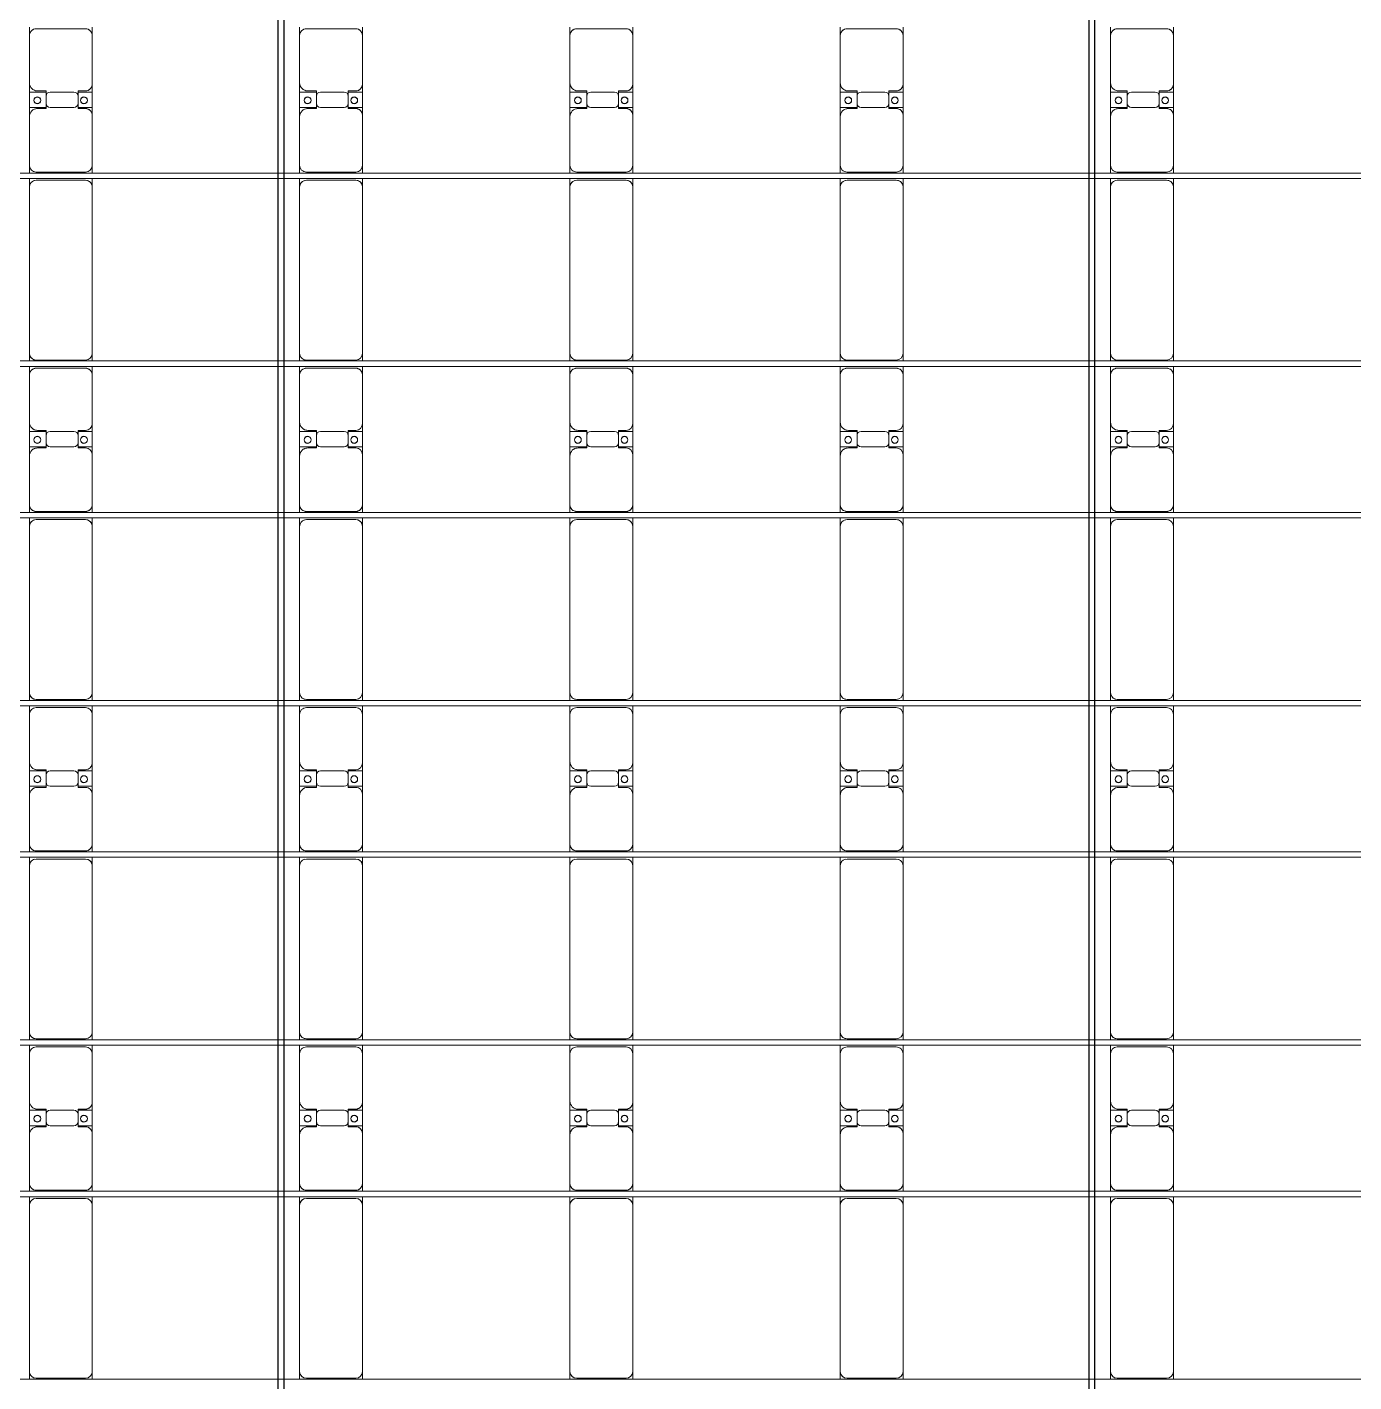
# Model space of a CAD drawing. Header units: millimetres. Extents: x -147246 to 112336, y -213734 to -86506.
# Drawn here: x -64365 to -54547, y -149805 to -139786 of the extents above; entities that cross this region are included whole.
import ezdxf

# ---------------------------------------------------------------- set-up
doc = ezdxf.new("R2010")
doc.units = ezdxf.units.MM
doc.layers.add('A-GENM', color=13, linetype='Continuous', lineweight=9)
doc.layers.add('S-BEAM', color=12, linetype='Continuous', lineweight=9)

# ---------------------------------------------------------------- blocks, each defined once
blk = doc.blocks.new('Dầm C52 - Dầm C52-18779-BỐ TRÍ KHUNG KẾT CẤU BÈ PIN 05')
at = {"layer": 'S-BEAM', "color": 1}
for p, q in [((-74474, 20), (74474, 20)), ((74474, -20), (-74474, -20))]:
    blk.add_line(p, q, dxfattribs=at)
blk = doc.blocks.new('Dầm C52 - Dầm C52-18780-BỐ TRÍ KHUNG KẾT CẤU BÈ PIN 05')
at = {"layer": 'S-BEAM', "color": 1}
for p, q in [((-74474, 20), (74474, 20)), ((74474, -20), (-74474, -20))]:
    blk.add_line(p, q, dxfattribs=at)
blk = doc.blocks.new('Dầm C52 - Dầm C52-18781-BỐ TRÍ KHUNG KẾT CẤU BÈ PIN 05')
at = {"layer": 'S-BEAM', "color": 1}
for p, q in [((-74474, 20), (74474, 20)), ((74474, -20), (-74474, -20))]:
    blk.add_line(p, q, dxfattribs=at)
blk = doc.blocks.new('Dầm C52 - Dầm C52-18782-BỐ TRÍ KHUNG KẾT CẤU BÈ PIN 05')
at = {"layer": 'S-BEAM', "color": 1}
for p, q in [((-74474, 20), (74474, 20)), ((74474, -20), (-74474, -20))]:
    blk.add_line(p, q, dxfattribs=at)
blk = doc.blocks.new('Dầm C52 - Dầm C52-18783-BỐ TRÍ KHUNG KẾT CẤU BÈ PIN 05')
at = {"layer": 'S-BEAM', "color": 1}
blk.add_line((74474, -20), (-74474, -20), dxfattribs=at)
blk = doc.blocks.new('Dầm C52 - Hộp 40x60-25898-BỐ TRÍ KHUNG KẾT CẤU BÈ PIN 05')
at = {"layer": 'S-BEAM', "color": 3, "lineweight": 25}
for p, q in [((-55982, 20), (55982, 20)), ((55982, -20), (-55982, -20))]:
    blk.add_line(p, q, dxfattribs=at)
blk = doc.blocks.new('Dai phao do pin - DẢI PHAO ĐỠ PIN-V17-BỐ TRÍ KHUNG KẾT CẤU BÈ PIN 05')
at = {"layer": 'A-GENM', "color": 7}
for p, q in [((52033, 242), (52090, 242)), ((53320, 242), (52090, 242)), ((53320, 242), (53383, 242)), ((53423, 242), (53480, 242)), ((53840, 242), (53480, 242)), ((53840, 242), (54022, 242)), ((53908, 242), (54090, 242)), ((53908, 118), (53908, 242)), ((54022, 242), (54022, 118)), ((54440, 242), (54090, 242)), ((54443, 242), (54503, 242)), ((54543, 242), (54600, 242)), ((55830, 242), (54600, 242)), ((55830, 242), (55893, 242)), ((55933, 242), (55990, 242)), ((56350, 242), (55990, 242)), ((56350, 242), (56532, 242)), ((56418, 242), (56600, 242)), ((56418, 118), (56418, 242)), ((56532, 242), (56532, 118)), ((56950, 242), (56600, 242)), ((56950, 242), (57013, 242)), ((57053, 242), (57110, 242)), ((58340, 242), (57110, 242)), ((58340, 242), (58403, 242)), ((58443, 242), (58500, 242)), ((58860, 242), (58500, 242)), ((58860, 242), (59042, 242)), ((58928, 242), (59110, 242)), ((58928, 118), (58928, 242)), ((59042, 242), (59042, 118)), ((59460, 242), (59110, 242)), ((59460, 242), (59523, 242)), ((59563, 242), (59620, 242)), ((60850, 242), (59620, 242)), ((60850, 242), (60913, 242)), ((60953, 242), (61010, 242)), ((61370, 242), (61010, 242)), ((61370, 242), (61552, 242)), ((61438, 242), (61620, 242)), ((61438, 118), (61438, 242)), ((61552, 242), (61552, 118)), ((61970, 242), (61620, 242)), ((61970, 242), (62032, 242)), ((52040, 192), (52040, -173)), ((53370, -173), (53370, 192)), ((53430, 192), (53430, -173)), ((53900, 118), (53900, 182)), ((53992, 118), (53900, 118)), ((54030, 118), (53938, 118)), ((54030, 182), (54030, 118)), ((54490, -173), (54490, 192)), ((54550, 192), (54550, -173)), ((55880, -173), (55880, 192)), ((55940, 192), (55940, -173)), ((56410, 118), (56410, 182)), ((56502, 118), (56410, 118)), ((56540, 118), (56448, 118)), ((56540, 182), (56540, 118)), ((57000, -173), (57000, 192)), ((57060, 192), (57060, -173)), ((58390, -173), (58390, 192)), ((58450, 192), (58450, -173)), ((58920, 118), (58920, 182)), ((59012, 118), (58920, 118)), ((59050, 118), (58958, 118)), ((59050, 182), (59050, 118)), ((59510, -173), (59510, 192)), ((59570, 192), (59570, -173)), ((60900, -173), (60900, 192)), ((60960, 192), (60960, -173)), ((61430, 118), (61430, 182)), ((61522, 118), (61430, 118)), ((61560, 118), (61468, 118)), ((61560, 182), (61560, 118)), ((62020, -173), (62020, 192)), ((53908, 88), (53908, -88)), ((54022, -88), (54022, 88)), ((56418, 88), (56418, -88)), ((56532, -88), (56532, 88)), ((58928, 88), (58928, -88)), ((59042, -88), (59042, 88)), ((61438, 88), (61438, -88)), ((61552, -88), (61552, 88)), ((53900, -173), (53900, -118)), ((53900, -118), (53992, -118)), ((53908, -223), (53908, -118)), ((53938, -118), (54030, -118)), ((54022, -118), (54022, -223)), ((54030, -118), (54030, -173)), ((56410, -173), (56410, -118)), ((56410, -118), (56502, -118)), ((56418, -223), (56418, -118)), ((56448, -118), (56540, -118)), ((56532, -118), (56532, -223)), ((56540, -118), (56540, -173)), ((58920, -173), (58920, -118)), ((58920, -118), (59012, -118)), ((58928, -223), (58928, -118)), ((58958, -118), (59050, -118)), ((59042, -118), (59042, -223)), ((59050, -118), (59050, -173)), ((61430, -173), (61430, -118)), ((61430, -118), (61522, -118)), ((61438, -223), (61438, -118)), ((61468, -118), (61560, -118)), ((61552, -118), (61552, -223)), ((61560, -118), (61560, -173)), ((52090, -223), (52033, -223)), ((52090, -223), (53320, -223)), ((53383, -223), (53320, -223)), ((53480, -223), (53423, -223)), ((53480, -223), (53850, -223)), ((54022, -223), (53850, -223)), ((54080, -223), (53908, -223)), ((54080, -223), (54440, -223)), ((54503, -223), (54443, -223)), ((54600, -223), (54543, -223)), ((54600, -223), (55830, -223)), ((55893, -223), (55830, -223)), ((55990, -223), (55933, -223)), ((55990, -223), (56360, -223)), ((56532, -223), (56360, -223)), ((56590, -223), (56418, -223)), ((56590, -223), (56950, -223)), ((57013, -223), (56950, -223)), ((57110, -223), (57053, -223)), ((57110, -223), (58340, -223)), ((58403, -223), (58340, -223)), ((58500, -223), (58443, -223)), ((58500, -223), (58870, -223)), ((59042, -223), (58870, -223)), ((59100, -223), (58928, -223)), ((59100, -223), (59460, -223)), ((59523, -223), (59460, -223)), ((59620, -223), (59563, -223)), ((59620, -223), (60850, -223)), ((60913, -223), (60850, -223)), ((61010, -223), (60953, -223)), ((61010, -223), (61380, -223)), ((61552, -223), (61380, -223)), ((61610, -223), (61438, -223)), ((61610, -223), (61970, -223)), ((62032, -223), (61970, -223))]:
    blk.add_line(p, q, dxfattribs=at)
for centre, radius, start, end in [((52090, 192), 50, 90, 180), ((52090, 192), 50, 105, 180), ((53320, 192), 50, 0, 90), ((53320, 192), 50, 15, 90), ((53480, 192), 50, 90, 180), ((53480, 192), 50, 135, 180), ((53840, 182), 60, 360, 90), ((53840, 182), 60, 360, 30), ((53959, 183), 25, 0, 180), ((53961, 183), 25, 360, 180), ((54090, 182), 60, 90, 180), ((54090, 182), 60, 150, 180), ((54440, 192), 50, 0, 90), ((54440, 192), 50, 0, 45), ((54600, 192), 50, 90, 180), ((54600, 192), 50, 105, 180), ((55830, 192), 50, 0, 90), ((55830, 192), 50, 15, 90), ((55990, 192), 50, 90, 180), ((55990, 192), 50, 135, 180), ((56350, 182), 60, 0, 90), ((56350, 182), 60, 0, 30), ((56469, 183), 25, 0, 180), ((56471, 183), 25, 0, 180), ((56600, 182), 60, 90, 180), ((56600, 182), 60, 150, 180), ((56950, 192), 50, 0, 90), ((56950, 192), 50, 0, 45), ((57110, 192), 50, 90, 180), ((57110, 192), 50, 105, 180), ((58340, 192), 50, 0, 90), ((58340, 192), 50, 15, 90), ((58500, 192), 50, 90, 180), ((58500, 192), 50, 135, 180), ((58860, 182), 60, 0, 90), ((58860, 182), 60, 0, 30), ((58979, 183), 25, 0, 180), ((58981, 183), 25, 360, 180), ((59110, 182), 60, 90, 180), ((59110, 182), 60, 150, 180), ((59460, 192), 50, 0, 90), ((59460, 192), 50, 0, 45), ((59620, 192), 50, 90, 180), ((59620, 192), 50, 105, 180), ((60850, 192), 50, 360, 90), ((60850, 192), 50, 15, 90), ((61010, 192), 50, 90, 180), ((61010, 192), 50, 135, 180), ((61370, 182), 60, 0, 90), ((61370, 182), 60, 0, 30), ((61489, 183), 25, 360, 180), ((61491, 183), 25, 0, 180), ((61620, 182), 60, 90, 180), ((61620, 182), 60, 150, 180), ((61970, 192), 50, 0, 90), ((61970, 192), 50, 0, 45), ((53938, 88), 30, 90, 180), ((53959, 183), 25, 180, 0), ((53961, 183), 25, 180, 360), ((53992, 88), 30, 0, 90), ((56448, 88), 30, 90, 180), ((56469, 183), 25, 180, 360), ((56471, 183), 25, 180, 0), ((56502, 88), 30, 0, 90), ((58958, 88), 30, 90, 180), ((58979, 183), 25, 180, 0), ((58981, 183), 25, 180, 360), ((59012, 88), 30, 0, 90), ((61468, 88), 30, 90, 180), ((61489, 183), 25, 180, 360), ((61491, 183), 25, 180, 0), ((61522, 88), 30, 0, 90), ((53938, -88), 30, 180, 270), ((53992, -88), 30, 270, 0), ((56448, -88), 30, 180, 270), ((56502, -88), 30, 270, 0), ((58958, -88), 30, 180, 270), ((59012, -88), 30, 270, 0), ((61468, -88), 30, 180, 270), ((61522, -88), 30, 270, 0), ((52090, -173), 50, 180, 270), ((52090, -173), 50, 180, 270), ((53320, -173), 50, 270, 0), ((53320, -173), 50, 285, 0), ((53480, -173), 50, 180, 270), ((53480, -173), 50, 180, 225), ((53850, -173), 50, 270, 360), ((53850, -173), 50, 315, 360), ((53959, -162), 25, 0, 180), ((53959, -162), 25, 180, 0), ((53961, -162), 25, 360, 180), ((53961, -162), 25, 180, 0), ((54080, -173), 50, 180, 270), ((54080, -173), 50, 180, 225), ((54440, -173), 50, 270, 0), ((54440, -173), 50, 315, 360), ((54600, -173), 50, 180, 270), ((54600, -173), 50, 180, 270), ((55830, -173), 50, 270, 0), ((55830, -173), 50, 285, 0), ((55990, -173), 50, 180, 270), ((55990, -173), 50, 180, 225), ((56360, -173), 50, 270, 0), ((56360, -173), 50, 315, 0), ((56469, -162), 25, 0, 180), ((56469, -162), 25, 180, 0), ((56471, -162), 25, 0, 180), ((56471, -162), 25, 180, 0), ((56590, -173), 50, 180, 270), ((56590, -173), 50, 180, 225), ((56950, -173), 50, 270, 0), ((56950, -173), 50, 315, 0), ((57110, -173), 50, 180, 270), ((57110, -173), 50, 180, 270), ((58340, -173), 50, 270, 0), ((58340, -173), 50, 285, 360), ((58500, -173), 50, 180, 270), ((58500, -173), 50, 180, 225), ((58870, -173), 50, 270, 0), ((58870, -173), 50, 315, 0), ((58979, -162), 25, 0, 180), ((58979, -162), 25, 180, 0), ((58981, -162), 25, 360, 180), ((58981, -162), 25, 180, 360), ((59100, -173), 50, 180, 270), ((59100, -173), 50, 180, 225), ((59460, -173), 50, 270, 0), ((59460, -173), 50, 315, 0), ((59620, -173), 50, 180, 270), ((59620, -173), 50, 180, 270), ((60850, -173), 50, 270, 360), ((60850, -173), 50, 285, 360), ((61010, -173), 50, 180, 270), ((61010, -173), 50, 180, 225), ((61380, -173), 50, 270, 0), ((61380, -173), 50, 315, 0), ((61489, -162), 25, 0, 180), ((61489, -162), 25, 180, 360), ((61491, -162), 25, 0, 180), ((61491, -162), 25, 180, 0), ((61610, -173), 50, 180, 270), ((61610, -173), 50, 180, 225), ((61970, -173), 50, 270, 0), ((61970, -173), 50, 315, 0)]:
    blk.add_arc(centre, radius, start, end, dxfattribs=at)
blk = doc.blocks.new('Dai phao do pin - DẢI PHAO ĐỠ PIN-V18-BỐ TRÍ KHUNG KẾT CẤU BÈ PIN 05')
at = {"layer": 'A-GENM', "color": 7}
for p, q in [((52033, 242), (52090, 242)), ((53320, 242), (52090, 242)), ((53320, 242), (53383, 242)), ((53423, 242), (53480, 242)), ((53840, 242), (53480, 242)), ((53840, 242), (54022, 242)), ((53908, 242), (54090, 242)), ((53908, 118), (53908, 242)), ((54022, 242), (54022, 118)), ((54440, 242), (54090, 242)), ((54443, 242), (54503, 242)), ((54543, 242), (54600, 242)), ((55830, 242), (54600, 242)), ((55830, 242), (55893, 242)), ((55933, 242), (55990, 242)), ((56350, 242), (55990, 242)), ((56350, 242), (56532, 242)), ((56418, 242), (56600, 242)), ((56418, 118), (56418, 242)), ((56532, 242), (56532, 118)), ((56950, 242), (56600, 242)), ((56950, 242), (57013, 242)), ((57053, 242), (57110, 242)), ((58340, 242), (57110, 242)), ((58340, 242), (58403, 242)), ((58443, 242), (58500, 242)), ((58860, 242), (58500, 242)), ((58860, 242), (59042, 242)), ((58928, 242), (59110, 242)), ((58928, 118), (58928, 242)), ((59042, 242), (59042, 118)), ((59460, 242), (59110, 242)), ((59460, 242), (59523, 242)), ((59563, 242), (59620, 242)), ((60850, 242), (59620, 242)), ((60850, 242), (60913, 242)), ((60953, 242), (61010, 242)), ((61370, 242), (61010, 242)), ((61370, 242), (61552, 242)), ((61438, 242), (61620, 242)), ((61438, 118), (61438, 242)), ((61552, 242), (61552, 118)), ((61970, 242), (61620, 242)), ((61970, 242), (62032, 242)), ((52040, 192), (52040, -173)), ((53370, -173), (53370, 192)), ((53430, 192), (53430, -173)), ((53900, 118), (53900, 182)), ((53992, 118), (53900, 118)), ((54030, 118), (53938, 118)), ((54030, 182), (54030, 118)), ((54490, -173), (54490, 192)), ((54550, 192), (54550, -173)), ((55880, -173), (55880, 192)), ((55940, 192), (55940, -173)), ((56410, 118), (56410, 182)), ((56502, 118), (56410, 118)), ((56540, 118), (56448, 118)), ((56540, 182), (56540, 118)), ((57000, -173), (57000, 192)), ((57060, 192), (57060, -173)), ((58390, -173), (58390, 192)), ((58450, 192), (58450, -173)), ((58920, 118), (58920, 182)), ((59012, 118), (58920, 118)), ((59050, 118), (58958, 118)), ((59050, 182), (59050, 118)), ((59510, -173), (59510, 192)), ((59570, 192), (59570, -173)), ((60900, -173), (60900, 192)), ((60960, 192), (60960, -173)), ((61430, 118), (61430, 182)), ((61522, 118), (61430, 118)), ((61560, 118), (61468, 118)), ((61560, 182), (61560, 118)), ((62020, -173), (62020, 192)), ((53908, 88), (53908, -88)), ((54022, -88), (54022, 88)), ((56418, 88), (56418, -88)), ((56532, -88), (56532, 88)), ((58928, 88), (58928, -88)), ((59042, -88), (59042, 88)), ((61438, 88), (61438, -88)), ((61552, -88), (61552, 88)), ((53900, -173), (53900, -118)), ((53900, -118), (53992, -118)), ((53908, -223), (53908, -118)), ((53938, -118), (54030, -118)), ((54022, -118), (54022, -223)), ((54030, -118), (54030, -173)), ((56410, -173), (56410, -118)), ((56410, -118), (56502, -118)), ((56418, -223), (56418, -118)), ((56448, -118), (56540, -118)), ((56532, -118), (56532, -223)), ((56540, -118), (56540, -173)), ((58920, -173), (58920, -118)), ((58920, -118), (59012, -118)), ((58928, -223), (58928, -118)), ((58958, -118), (59050, -118)), ((59042, -118), (59042, -223)), ((59050, -118), (59050, -173)), ((61430, -173), (61430, -118)), ((61430, -118), (61522, -118)), ((61438, -223), (61438, -118)), ((61468, -118), (61560, -118)), ((61552, -118), (61552, -223)), ((61560, -118), (61560, -173)), ((52090, -223), (52033, -223)), ((52090, -223), (53320, -223)), ((53383, -223), (53320, -223)), ((53480, -223), (53423, -223)), ((53480, -223), (53850, -223)), ((54022, -223), (53850, -223)), ((54080, -223), (53908, -223)), ((54080, -223), (54440, -223)), ((54503, -223), (54443, -223)), ((54600, -223), (54543, -223)), ((54600, -223), (55830, -223)), ((55893, -223), (55830, -223)), ((55990, -223), (55933, -223)), ((55990, -223), (56360, -223)), ((56532, -223), (56360, -223)), ((56590, -223), (56418, -223)), ((56590, -223), (56950, -223)), ((57013, -223), (56950, -223)), ((57110, -223), (57053, -223)), ((57110, -223), (58340, -223)), ((58403, -223), (58340, -223)), ((58500, -223), (58443, -223)), ((58500, -223), (58870, -223)), ((59042, -223), (58870, -223)), ((59100, -223), (58928, -223)), ((59100, -223), (59460, -223)), ((59523, -223), (59460, -223)), ((59620, -223), (59563, -223)), ((59620, -223), (60850, -223)), ((60913, -223), (60850, -223)), ((61010, -223), (60953, -223)), ((61010, -223), (61380, -223)), ((61552, -223), (61380, -223)), ((61610, -223), (61438, -223)), ((61610, -223), (61970, -223)), ((62032, -223), (61970, -223))]:
    blk.add_line(p, q, dxfattribs=at)
for centre, radius, start, end in [((52090, 192), 50, 90, 180), ((52090, 192), 50, 105, 180), ((53320, 192), 50, 0, 90), ((53320, 192), 50, 15, 90), ((53480, 192), 50, 90, 180), ((53480, 192), 50, 135, 180), ((53840, 182), 60, 360, 90), ((53840, 182), 60, 360, 30), ((53959, 183), 25, 0, 180), ((53961, 183), 25, 360, 180), ((54090, 182), 60, 90, 180), ((54090, 182), 60, 150, 180), ((54440, 192), 50, 0, 90), ((54440, 192), 50, 0, 45), ((54600, 192), 50, 90, 180), ((54600, 192), 50, 105, 180), ((55830, 192), 50, 0, 90), ((55830, 192), 50, 15, 90), ((55990, 192), 50, 90, 180), ((55990, 192), 50, 135, 180), ((56350, 182), 60, 0, 90), ((56350, 182), 60, 0, 30), ((56469, 183), 25, 0, 180), ((56471, 183), 25, 0, 180), ((56600, 182), 60, 90, 180), ((56600, 182), 60, 150, 180), ((56950, 192), 50, 0, 90), ((56950, 192), 50, 0, 45), ((57110, 192), 50, 90, 180), ((57110, 192), 50, 105, 180), ((58340, 192), 50, 0, 90), ((58340, 192), 50, 15, 90), ((58500, 192), 50, 90, 180), ((58500, 192), 50, 135, 180), ((58860, 182), 60, 0, 90), ((58860, 182), 60, 0, 30), ((58979, 183), 25, 0, 180), ((58981, 183), 25, 360, 180), ((59110, 182), 60, 90, 180), ((59110, 182), 60, 150, 180), ((59460, 192), 50, 0, 90), ((59460, 192), 50, 0, 45), ((59620, 192), 50, 90, 180), ((59620, 192), 50, 105, 180), ((60850, 192), 50, 360, 90), ((60850, 192), 50, 15, 90), ((61010, 192), 50, 90, 180), ((61010, 192), 50, 135, 180), ((61370, 182), 60, 0, 90), ((61370, 182), 60, 0, 30), ((61489, 183), 25, 360, 180), ((61491, 183), 25, 0, 180), ((61620, 182), 60, 90, 180), ((61620, 182), 60, 150, 180), ((61970, 192), 50, 0, 90), ((61970, 192), 50, 0, 45), ((53938, 88), 30, 90, 180), ((53959, 183), 25, 180, 0), ((53961, 183), 25, 180, 360), ((53992, 88), 30, 0, 90), ((56448, 88), 30, 90, 180), ((56469, 183), 25, 180, 360), ((56471, 183), 25, 180, 0), ((56502, 88), 30, 0, 90), ((58958, 88), 30, 90, 180), ((58979, 183), 25, 180, 0), ((58981, 183), 25, 180, 360), ((59012, 88), 30, 0, 90), ((61468, 88), 30, 90, 180), ((61489, 183), 25, 180, 360), ((61491, 183), 25, 180, 0), ((61522, 88), 30, 0, 90), ((53938, -88), 30, 180, 270), ((53992, -88), 30, 270, 0), ((56448, -88), 30, 180, 270), ((56502, -88), 30, 270, 0), ((58958, -88), 30, 180, 270), ((59012, -88), 30, 270, 0), ((61468, -88), 30, 180, 270), ((61522, -88), 30, 270, 0), ((52090, -173), 50, 180, 270), ((52090, -173), 50, 180, 270), ((53320, -173), 50, 270, 0), ((53320, -173), 50, 285, 0), ((53480, -173), 50, 180, 270), ((53480, -173), 50, 180, 225), ((53850, -173), 50, 270, 360), ((53850, -173), 50, 315, 360), ((53959, -162), 25, 0, 180), ((53959, -162), 25, 180, 0), ((53961, -162), 25, 360, 180), ((53961, -162), 25, 180, 0), ((54080, -173), 50, 180, 270), ((54080, -173), 50, 180, 225), ((54440, -173), 50, 270, 0), ((54440, -173), 50, 315, 360), ((54600, -173), 50, 180, 270), ((54600, -173), 50, 180, 270), ((55830, -173), 50, 270, 0), ((55830, -173), 50, 285, 0), ((55990, -173), 50, 180, 270), ((55990, -173), 50, 180, 225), ((56360, -173), 50, 270, 0), ((56360, -173), 50, 315, 0), ((56469, -162), 25, 0, 180), ((56469, -162), 25, 180, 0), ((56471, -162), 25, 0, 180), ((56471, -162), 25, 180, 0), ((56590, -173), 50, 180, 270), ((56590, -173), 50, 180, 225), ((56950, -173), 50, 270, 0), ((56950, -173), 50, 315, 0), ((57110, -173), 50, 180, 270), ((57110, -173), 50, 180, 270), ((58340, -173), 50, 270, 0), ((58340, -173), 50, 285, 360), ((58500, -173), 50, 180, 270), ((58500, -173), 50, 180, 225), ((58870, -173), 50, 270, 0), ((58870, -173), 50, 315, 0), ((58979, -162), 25, 0, 180), ((58979, -162), 25, 180, 0), ((58981, -162), 25, 360, 180), ((58981, -162), 25, 180, 360), ((59100, -173), 50, 180, 270), ((59100, -173), 50, 180, 225), ((59460, -173), 50, 270, 0), ((59460, -173), 50, 315, 0), ((59620, -173), 50, 180, 270), ((59620, -173), 50, 180, 270), ((60850, -173), 50, 270, 360), ((60850, -173), 50, 285, 360), ((61010, -173), 50, 180, 270), ((61010, -173), 50, 180, 225), ((61380, -173), 50, 270, 0), ((61380, -173), 50, 315, 0), ((61489, -162), 25, 0, 180), ((61489, -162), 25, 180, 360), ((61491, -162), 25, 0, 180), ((61491, -162), 25, 180, 0), ((61610, -173), 50, 180, 270), ((61610, -173), 50, 180, 225), ((61970, -173), 50, 270, 0), ((61970, -173), 50, 315, 0)]:
    blk.add_arc(centre, radius, start, end, dxfattribs=at)
blk = doc.blocks.new('Dai phao do pin - DẢI PHAO ĐỠ PIN-V19-BỐ TRÍ KHUNG KẾT CẤU BÈ PIN 05')
at = {"layer": 'A-GENM', "color": 7}
for p, q in [((52033, 242), (52090, 242)), ((53320, 242), (52090, 242)), ((53320, 242), (53383, 242)), ((53423, 242), (53480, 242)), ((53840, 242), (53480, 242)), ((53840, 242), (54022, 242)), ((53908, 242), (54090, 242)), ((53908, 118), (53908, 242)), ((54022, 242), (54022, 118)), ((54440, 242), (54090, 242)), ((54443, 242), (54503, 242)), ((54543, 242), (54600, 242)), ((55830, 242), (54600, 242)), ((55830, 242), (55893, 242)), ((55933, 242), (55990, 242)), ((56350, 242), (55990, 242)), ((56350, 242), (56532, 242)), ((56418, 242), (56600, 242)), ((56418, 118), (56418, 242)), ((56532, 242), (56532, 118)), ((56950, 242), (56600, 242)), ((56950, 242), (57013, 242)), ((57053, 242), (57110, 242)), ((58340, 242), (57110, 242)), ((58340, 242), (58403, 242)), ((58443, 242), (58500, 242)), ((58860, 242), (58500, 242)), ((58860, 242), (59042, 242)), ((58928, 242), (59110, 242)), ((58928, 118), (58928, 242)), ((59042, 242), (59042, 118)), ((59460, 242), (59110, 242)), ((59460, 242), (59523, 242)), ((59563, 242), (59620, 242)), ((60850, 242), (59620, 242)), ((60850, 242), (60913, 242)), ((60953, 242), (61010, 242)), ((61370, 242), (61010, 242)), ((61370, 242), (61552, 242)), ((61438, 242), (61620, 242)), ((61438, 118), (61438, 242)), ((61552, 242), (61552, 118)), ((61970, 242), (61620, 242)), ((61970, 242), (62032, 242)), ((52040, 192), (52040, -173)), ((53370, -173), (53370, 192)), ((53430, 192), (53430, -173)), ((53900, 118), (53900, 182)), ((53992, 118), (53900, 118)), ((54030, 118), (53938, 118)), ((54030, 182), (54030, 118)), ((54490, -173), (54490, 192)), ((54550, 192), (54550, -173)), ((55880, -173), (55880, 192)), ((55940, 192), (55940, -173)), ((56410, 118), (56410, 182)), ((56502, 118), (56410, 118)), ((56540, 118), (56448, 118)), ((56540, 182), (56540, 118)), ((57000, -173), (57000, 192)), ((57060, 192), (57060, -173)), ((58390, -173), (58390, 192)), ((58450, 192), (58450, -173)), ((58920, 118), (58920, 182)), ((59012, 118), (58920, 118)), ((59050, 118), (58958, 118)), ((59050, 182), (59050, 118)), ((59510, -173), (59510, 192)), ((59570, 192), (59570, -173)), ((60900, -173), (60900, 192)), ((60960, 192), (60960, -173)), ((61430, 118), (61430, 182)), ((61522, 118), (61430, 118)), ((61560, 118), (61468, 118)), ((61560, 182), (61560, 118)), ((62020, -173), (62020, 192)), ((53908, 88), (53908, -88)), ((54022, -88), (54022, 88)), ((56418, 88), (56418, -88)), ((56532, -88), (56532, 88)), ((58928, 88), (58928, -88)), ((59042, -88), (59042, 88)), ((61438, 88), (61438, -88)), ((61552, -88), (61552, 88)), ((53900, -173), (53900, -118)), ((53900, -118), (53992, -118)), ((53908, -223), (53908, -118)), ((53938, -118), (54030, -118)), ((54022, -118), (54022, -223)), ((54030, -118), (54030, -173)), ((56410, -173), (56410, -118)), ((56410, -118), (56502, -118)), ((56418, -223), (56418, -118)), ((56448, -118), (56540, -118)), ((56532, -118), (56532, -223)), ((56540, -118), (56540, -173)), ((58920, -173), (58920, -118)), ((58920, -118), (59012, -118)), ((58928, -223), (58928, -118)), ((58958, -118), (59050, -118)), ((59042, -118), (59042, -223)), ((59050, -118), (59050, -173)), ((61430, -173), (61430, -118)), ((61430, -118), (61522, -118)), ((61438, -223), (61438, -118)), ((61468, -118), (61560, -118)), ((61552, -118), (61552, -223)), ((61560, -118), (61560, -173)), ((52090, -223), (52033, -223)), ((52090, -223), (53320, -223)), ((53383, -223), (53320, -223)), ((53480, -223), (53423, -223)), ((53480, -223), (53850, -223)), ((54022, -223), (53850, -223)), ((54080, -223), (53908, -223)), ((54080, -223), (54440, -223)), ((54503, -223), (54443, -223)), ((54600, -223), (54543, -223)), ((54600, -223), (55830, -223)), ((55893, -223), (55830, -223)), ((55990, -223), (55933, -223)), ((55990, -223), (56360, -223)), ((56532, -223), (56360, -223)), ((56590, -223), (56418, -223)), ((56590, -223), (56950, -223)), ((57013, -223), (56950, -223)), ((57110, -223), (57053, -223)), ((57110, -223), (58340, -223)), ((58403, -223), (58340, -223)), ((58500, -223), (58443, -223)), ((58500, -223), (58870, -223)), ((59042, -223), (58870, -223)), ((59100, -223), (58928, -223)), ((59100, -223), (59460, -223)), ((59523, -223), (59460, -223)), ((59620, -223), (59563, -223)), ((59620, -223), (60850, -223)), ((60913, -223), (60850, -223)), ((61010, -223), (60953, -223)), ((61010, -223), (61380, -223)), ((61552, -223), (61380, -223)), ((61610, -223), (61438, -223)), ((61610, -223), (61970, -223)), ((62032, -223), (61970, -223))]:
    blk.add_line(p, q, dxfattribs=at)
for centre, radius, start, end in [((52090, 192), 50, 90, 180), ((52090, 192), 50, 105, 180), ((53320, 192), 50, 0, 90), ((53320, 192), 50, 15, 90), ((53480, 192), 50, 90, 180), ((53480, 192), 50, 135, 180), ((53840, 182), 60, 360, 90), ((53840, 182), 60, 360, 30), ((53959, 183), 25, 0, 180), ((53961, 183), 25, 360, 180), ((54090, 182), 60, 90, 180), ((54090, 182), 60, 150, 180), ((54440, 192), 50, 0, 90), ((54440, 192), 50, 0, 45), ((54600, 192), 50, 90, 180), ((54600, 192), 50, 105, 180), ((55830, 192), 50, 0, 90), ((55830, 192), 50, 15, 90), ((55990, 192), 50, 90, 180), ((55990, 192), 50, 135, 180), ((56350, 182), 60, 0, 90), ((56350, 182), 60, 0, 30), ((56469, 183), 25, 0, 180), ((56471, 183), 25, 0, 180), ((56600, 182), 60, 90, 180), ((56600, 182), 60, 150, 180), ((56950, 192), 50, 0, 90), ((56950, 192), 50, 0, 45), ((57110, 192), 50, 90, 180), ((57110, 192), 50, 105, 180), ((58340, 192), 50, 0, 90), ((58340, 192), 50, 15, 90), ((58500, 192), 50, 90, 180), ((58500, 192), 50, 135, 180), ((58860, 182), 60, 0, 90), ((58860, 182), 60, 0, 30), ((58979, 183), 25, 0, 180), ((58981, 183), 25, 360, 180), ((59110, 182), 60, 90, 180), ((59110, 182), 60, 150, 180), ((59460, 192), 50, 0, 90), ((59460, 192), 50, 0, 45), ((59620, 192), 50, 90, 180), ((59620, 192), 50, 105, 180), ((60850, 192), 50, 360, 90), ((60850, 192), 50, 15, 90), ((61010, 192), 50, 90, 180), ((61010, 192), 50, 135, 180), ((61370, 182), 60, 0, 90), ((61370, 182), 60, 0, 30), ((61489, 183), 25, 360, 180), ((61491, 183), 25, 0, 180), ((61620, 182), 60, 90, 180), ((61620, 182), 60, 150, 180), ((61970, 192), 50, 0, 90), ((61970, 192), 50, 0, 45), ((53938, 88), 30, 90, 180), ((53959, 183), 25, 180, 0), ((53961, 183), 25, 180, 360), ((53992, 88), 30, 0, 90), ((56448, 88), 30, 90, 180), ((56469, 183), 25, 180, 360), ((56471, 183), 25, 180, 0), ((56502, 88), 30, 0, 90), ((58958, 88), 30, 90, 180), ((58979, 183), 25, 180, 0), ((58981, 183), 25, 180, 360), ((59012, 88), 30, 0, 90), ((61468, 88), 30, 90, 180), ((61489, 183), 25, 180, 360), ((61491, 183), 25, 180, 0), ((61522, 88), 30, 0, 90), ((53938, -88), 30, 180, 270), ((53992, -88), 30, 270, 0), ((56448, -88), 30, 180, 270), ((56502, -88), 30, 270, 0), ((58958, -88), 30, 180, 270), ((59012, -88), 30, 270, 0), ((61468, -88), 30, 180, 270), ((61522, -88), 30, 270, 0), ((52090, -173), 50, 180, 270), ((52090, -173), 50, 180, 270), ((53320, -173), 50, 270, 0), ((53320, -173), 50, 285, 0), ((53480, -173), 50, 180, 270), ((53480, -173), 50, 180, 225), ((53850, -173), 50, 270, 360), ((53850, -173), 50, 315, 360), ((53959, -162), 25, 0, 180), ((53959, -162), 25, 180, 0), ((53961, -162), 25, 360, 180), ((53961, -162), 25, 180, 0), ((54080, -173), 50, 180, 270), ((54080, -173), 50, 180, 225), ((54440, -173), 50, 270, 0), ((54440, -173), 50, 315, 360), ((54600, -173), 50, 180, 270), ((54600, -173), 50, 180, 270), ((55830, -173), 50, 270, 0), ((55830, -173), 50, 285, 0), ((55990, -173), 50, 180, 270), ((55990, -173), 50, 180, 225), ((56360, -173), 50, 270, 0), ((56360, -173), 50, 315, 0), ((56469, -162), 25, 0, 180), ((56469, -162), 25, 180, 0), ((56471, -162), 25, 0, 180), ((56471, -162), 25, 180, 0), ((56590, -173), 50, 180, 270), ((56590, -173), 50, 180, 225), ((56950, -173), 50, 270, 0), ((56950, -173), 50, 315, 0), ((57110, -173), 50, 180, 270), ((57110, -173), 50, 180, 270), ((58340, -173), 50, 270, 0), ((58340, -173), 50, 285, 360), ((58500, -173), 50, 180, 270), ((58500, -173), 50, 180, 225), ((58870, -173), 50, 270, 0), ((58870, -173), 50, 315, 0), ((58979, -162), 25, 0, 180), ((58979, -162), 25, 180, 0), ((58981, -162), 25, 360, 180), ((58981, -162), 25, 180, 360), ((59100, -173), 50, 180, 270), ((59100, -173), 50, 180, 225), ((59460, -173), 50, 270, 0), ((59460, -173), 50, 315, 0), ((59620, -173), 50, 180, 270), ((59620, -173), 50, 180, 270), ((60850, -173), 50, 270, 360), ((60850, -173), 50, 285, 360), ((61010, -173), 50, 180, 270), ((61010, -173), 50, 180, 225), ((61380, -173), 50, 270, 0), ((61380, -173), 50, 315, 0), ((61489, -162), 25, 0, 180), ((61489, -162), 25, 180, 360), ((61491, -162), 25, 0, 180), ((61491, -162), 25, 180, 0), ((61610, -173), 50, 180, 270), ((61610, -173), 50, 180, 225), ((61970, -173), 50, 270, 0), ((61970, -173), 50, 315, 0)]:
    blk.add_arc(centre, radius, start, end, dxfattribs=at)
blk = doc.blocks.new('Dai phao do pin - DẢI PHAO ĐỠ PIN-V20-BỐ TRÍ KHUNG KẾT CẤU BÈ PIN 05')
at = {"layer": 'A-GENM', "color": 7}
for p, q in [((52033, 242), (52090, 242)), ((53320, 242), (52090, 242)), ((53320, 242), (53383, 242)), ((53423, 242), (53480, 242)), ((53840, 242), (53480, 242)), ((53840, 242), (54022, 242)), ((53908, 242), (54090, 242)), ((53908, 118), (53908, 242)), ((54022, 242), (54022, 118)), ((54440, 242), (54090, 242)), ((54443, 242), (54503, 242)), ((54543, 242), (54600, 242)), ((55830, 242), (54600, 242)), ((55830, 242), (55893, 242)), ((55933, 242), (55990, 242)), ((56350, 242), (55990, 242)), ((56350, 242), (56532, 242)), ((56418, 242), (56600, 242)), ((56418, 118), (56418, 242)), ((56532, 242), (56532, 118)), ((56950, 242), (56600, 242)), ((56950, 242), (57013, 242)), ((57053, 242), (57110, 242)), ((58340, 242), (57110, 242)), ((58340, 242), (58403, 242)), ((58443, 242), (58500, 242)), ((58860, 242), (58500, 242)), ((58860, 242), (59042, 242)), ((58928, 242), (59110, 242)), ((58928, 118), (58928, 242)), ((59042, 242), (59042, 118)), ((59460, 242), (59110, 242)), ((59460, 242), (59523, 242)), ((59563, 242), (59620, 242)), ((60850, 242), (59620, 242)), ((60850, 242), (60913, 242)), ((60953, 242), (61010, 242)), ((61370, 242), (61010, 242)), ((61370, 242), (61552, 242)), ((61438, 242), (61620, 242)), ((61438, 118), (61438, 242)), ((61552, 242), (61552, 118)), ((61970, 242), (61620, 242)), ((61970, 242), (62032, 242)), ((52040, 192), (52040, -173)), ((53370, -173), (53370, 192)), ((53430, 192), (53430, -173)), ((53900, 118), (53900, 182)), ((53992, 118), (53900, 118)), ((54030, 118), (53938, 118)), ((54030, 182), (54030, 118)), ((54490, -173), (54490, 192)), ((54550, 192), (54550, -173)), ((55880, -173), (55880, 192)), ((55940, 192), (55940, -173)), ((56410, 118), (56410, 182)), ((56502, 118), (56410, 118)), ((56540, 118), (56448, 118)), ((56540, 182), (56540, 118)), ((57000, -173), (57000, 192)), ((57060, 192), (57060, -173)), ((58390, -173), (58390, 192)), ((58450, 192), (58450, -173)), ((58920, 118), (58920, 182)), ((59012, 118), (58920, 118)), ((59050, 118), (58958, 118)), ((59050, 182), (59050, 118)), ((59510, -173), (59510, 192)), ((59570, 192), (59570, -173)), ((60900, -173), (60900, 192)), ((60960, 192), (60960, -173)), ((61430, 118), (61430, 182)), ((61522, 118), (61430, 118)), ((61560, 118), (61468, 118)), ((61560, 182), (61560, 118)), ((62020, -173), (62020, 192)), ((53908, 88), (53908, -88)), ((54022, -88), (54022, 88)), ((56418, 88), (56418, -88)), ((56532, -88), (56532, 88)), ((58928, 88), (58928, -88)), ((59042, -88), (59042, 88)), ((61438, 88), (61438, -88)), ((61552, -88), (61552, 88)), ((53900, -173), (53900, -118)), ((53900, -118), (53992, -118)), ((53908, -223), (53908, -118)), ((53938, -118), (54030, -118)), ((54022, -118), (54022, -223)), ((54030, -118), (54030, -173)), ((56410, -173), (56410, -118)), ((56410, -118), (56502, -118)), ((56418, -223), (56418, -118)), ((56448, -118), (56540, -118)), ((56532, -118), (56532, -223)), ((56540, -118), (56540, -173)), ((58920, -173), (58920, -118)), ((58920, -118), (59012, -118)), ((58928, -223), (58928, -118)), ((58958, -118), (59050, -118)), ((59042, -118), (59042, -223)), ((59050, -118), (59050, -173)), ((61430, -173), (61430, -118)), ((61430, -118), (61522, -118)), ((61438, -223), (61438, -118)), ((61468, -118), (61560, -118)), ((61552, -118), (61552, -223)), ((61560, -118), (61560, -173)), ((52090, -223), (52033, -223)), ((52090, -223), (53320, -223)), ((53383, -223), (53320, -223)), ((53480, -223), (53423, -223)), ((53480, -223), (53850, -223)), ((54022, -223), (53850, -223)), ((54080, -223), (53908, -223)), ((54080, -223), (54440, -223)), ((54503, -223), (54443, -223)), ((54600, -223), (54543, -223)), ((54600, -223), (55830, -223)), ((55893, -223), (55830, -223)), ((55990, -223), (55933, -223)), ((55990, -223), (56360, -223)), ((56532, -223), (56360, -223)), ((56590, -223), (56418, -223)), ((56590, -223), (56950, -223)), ((57013, -223), (56950, -223)), ((57110, -223), (57053, -223)), ((57110, -223), (58340, -223)), ((58403, -223), (58340, -223)), ((58500, -223), (58443, -223)), ((58500, -223), (58870, -223)), ((59042, -223), (58870, -223)), ((59100, -223), (58928, -223)), ((59100, -223), (59460, -223)), ((59523, -223), (59460, -223)), ((59620, -223), (59563, -223)), ((59620, -223), (60850, -223)), ((60913, -223), (60850, -223)), ((61010, -223), (60953, -223)), ((61010, -223), (61380, -223)), ((61552, -223), (61380, -223)), ((61610, -223), (61438, -223)), ((61610, -223), (61970, -223)), ((62032, -223), (61970, -223))]:
    blk.add_line(p, q, dxfattribs=at)
for centre, radius, start, end in [((52090, 192), 50, 90, 180), ((52090, 192), 50, 105, 180), ((53320, 192), 50, 0, 90), ((53320, 192), 50, 15, 90), ((53480, 192), 50, 90, 180), ((53480, 192), 50, 135, 180), ((53840, 182), 60, 360, 90), ((53840, 182), 60, 360, 30), ((53959, 183), 25, 0, 180), ((53961, 183), 25, 360, 180), ((54090, 182), 60, 90, 180), ((54090, 182), 60, 150, 180), ((54440, 192), 50, 0, 90), ((54440, 192), 50, 0, 45), ((54600, 192), 50, 90, 180), ((54600, 192), 50, 105, 180), ((55830, 192), 50, 0, 90), ((55830, 192), 50, 15, 90), ((55990, 192), 50, 90, 180), ((55990, 192), 50, 135, 180), ((56350, 182), 60, 0, 90), ((56350, 182), 60, 0, 30), ((56469, 183), 25, 0, 180), ((56471, 183), 25, 0, 180), ((56600, 182), 60, 90, 180), ((56600, 182), 60, 150, 180), ((56950, 192), 50, 0, 90), ((56950, 192), 50, 0, 45), ((57110, 192), 50, 90, 180), ((57110, 192), 50, 105, 180), ((58340, 192), 50, 0, 90), ((58340, 192), 50, 15, 90), ((58500, 192), 50, 90, 180), ((58500, 192), 50, 135, 180), ((58860, 182), 60, 0, 90), ((58860, 182), 60, 0, 30), ((58979, 183), 25, 0, 180), ((58981, 183), 25, 360, 180), ((59110, 182), 60, 90, 180), ((59110, 182), 60, 150, 180), ((59460, 192), 50, 0, 90), ((59460, 192), 50, 0, 45), ((59620, 192), 50, 90, 180), ((59620, 192), 50, 105, 180), ((60850, 192), 50, 360, 90), ((60850, 192), 50, 15, 90), ((61010, 192), 50, 90, 180), ((61010, 192), 50, 135, 180), ((61370, 182), 60, 0, 90), ((61370, 182), 60, 0, 30), ((61489, 183), 25, 360, 180), ((61491, 183), 25, 0, 180), ((61620, 182), 60, 90, 180), ((61620, 182), 60, 150, 180), ((61970, 192), 50, 0, 90), ((61970, 192), 50, 0, 45), ((53938, 88), 30, 90, 180), ((53959, 183), 25, 180, 0), ((53961, 183), 25, 180, 360), ((53992, 88), 30, 0, 90), ((56448, 88), 30, 90, 180), ((56469, 183), 25, 180, 360), ((56471, 183), 25, 180, 0), ((56502, 88), 30, 0, 90), ((58958, 88), 30, 90, 180), ((58979, 183), 25, 180, 0), ((58981, 183), 25, 180, 360), ((59012, 88), 30, 0, 90), ((61468, 88), 30, 90, 180), ((61489, 183), 25, 180, 360), ((61491, 183), 25, 180, 0), ((61522, 88), 30, 0, 90), ((53938, -88), 30, 180, 270), ((53992, -88), 30, 270, 0), ((56448, -88), 30, 180, 270), ((56502, -88), 30, 270, 0), ((58958, -88), 30, 180, 270), ((59012, -88), 30, 270, 0), ((61468, -88), 30, 180, 270), ((61522, -88), 30, 270, 0), ((52090, -173), 50, 180, 270), ((52090, -173), 50, 180, 270), ((53320, -173), 50, 270, 0), ((53320, -173), 50, 285, 0), ((53480, -173), 50, 180, 270), ((53480, -173), 50, 180, 225), ((53850, -173), 50, 270, 360), ((53850, -173), 50, 315, 360), ((53959, -162), 25, 0, 180), ((53959, -162), 25, 180, 0), ((53961, -162), 25, 360, 180), ((53961, -162), 25, 180, 0), ((54080, -173), 50, 180, 270), ((54080, -173), 50, 180, 225), ((54440, -173), 50, 270, 0), ((54440, -173), 50, 315, 360), ((54600, -173), 50, 180, 270), ((54600, -173), 50, 180, 270), ((55830, -173), 50, 270, 0), ((55830, -173), 50, 285, 0), ((55990, -173), 50, 180, 270), ((55990, -173), 50, 180, 225), ((56360, -173), 50, 270, 0), ((56360, -173), 50, 315, 0), ((56469, -162), 25, 0, 180), ((56469, -162), 25, 180, 0), ((56471, -162), 25, 0, 180), ((56471, -162), 25, 180, 0), ((56590, -173), 50, 180, 270), ((56590, -173), 50, 180, 225), ((56950, -173), 50, 270, 0), ((56950, -173), 50, 315, 0), ((57110, -173), 50, 180, 270), ((57110, -173), 50, 180, 270), ((58340, -173), 50, 270, 0), ((58340, -173), 50, 285, 360), ((58500, -173), 50, 180, 270), ((58500, -173), 50, 180, 225), ((58870, -173), 50, 270, 0), ((58870, -173), 50, 315, 0), ((58979, -162), 25, 0, 180), ((58979, -162), 25, 180, 0), ((58981, -162), 25, 360, 180), ((58981, -162), 25, 180, 360), ((59100, -173), 50, 180, 270), ((59100, -173), 50, 180, 225), ((59460, -173), 50, 270, 0), ((59460, -173), 50, 315, 0), ((59620, -173), 50, 180, 270), ((59620, -173), 50, 180, 270), ((60850, -173), 50, 270, 360), ((60850, -173), 50, 285, 360), ((61010, -173), 50, 180, 270), ((61010, -173), 50, 180, 225), ((61380, -173), 50, 270, 0), ((61380, -173), 50, 315, 0), ((61489, -162), 25, 0, 180), ((61489, -162), 25, 180, 360), ((61491, -162), 25, 0, 180), ((61491, -162), 25, 180, 0), ((61610, -173), 50, 180, 270), ((61610, -173), 50, 180, 225), ((61970, -173), 50, 270, 0), ((61970, -173), 50, 315, 0)]:
    blk.add_arc(centre, radius, start, end, dxfattribs=at)
blk = doc.blocks.new('Dai phao do pin - DẢI PHAO ĐỠ PIN-V21-BỐ TRÍ KHUNG KẾT CẤU BÈ PIN 05')
at = {"layer": 'A-GENM', "color": 7}
for p, q in [((52033, 242), (52090, 242)), ((53320, 242), (52090, 242)), ((53320, 242), (53383, 242)), ((53423, 242), (53480, 242)), ((53840, 242), (53480, 242)), ((53840, 242), (54022, 242)), ((53908, 242), (54090, 242)), ((53908, 118), (53908, 242)), ((54022, 242), (54022, 118)), ((54440, 242), (54090, 242)), ((54443, 242), (54503, 242)), ((54543, 242), (54600, 242)), ((55830, 242), (54600, 242)), ((55830, 242), (55893, 242)), ((55933, 242), (55990, 242)), ((56350, 242), (55990, 242)), ((56350, 242), (56532, 242)), ((56418, 242), (56600, 242)), ((56418, 118), (56418, 242)), ((56532, 242), (56532, 118)), ((56950, 242), (56600, 242)), ((56950, 242), (57013, 242)), ((57053, 242), (57110, 242)), ((58340, 242), (57110, 242)), ((58340, 242), (58403, 242)), ((58443, 242), (58500, 242)), ((58860, 242), (58500, 242)), ((58860, 242), (59042, 242)), ((58928, 242), (59110, 242)), ((58928, 118), (58928, 242)), ((59042, 242), (59042, 118)), ((59460, 242), (59110, 242)), ((59460, 242), (59523, 242)), ((59563, 242), (59620, 242)), ((60850, 242), (59620, 242)), ((60850, 242), (60913, 242)), ((60953, 242), (61010, 242)), ((61370, 242), (61010, 242)), ((61370, 242), (61552, 242)), ((61438, 242), (61620, 242)), ((61438, 118), (61438, 242)), ((61552, 242), (61552, 118)), ((61970, 242), (61620, 242)), ((61970, 242), (62032, 242)), ((52040, 192), (52040, -173)), ((53370, -173), (53370, 192)), ((53430, 192), (53430, -173)), ((53900, 118), (53900, 182)), ((53992, 118), (53900, 118)), ((54030, 118), (53938, 118)), ((54030, 182), (54030, 118)), ((54490, -173), (54490, 192)), ((54550, 192), (54550, -173)), ((55880, -173), (55880, 192)), ((55940, 192), (55940, -173)), ((56410, 118), (56410, 182)), ((56502, 118), (56410, 118)), ((56540, 118), (56448, 118)), ((56540, 182), (56540, 118)), ((57000, -173), (57000, 192)), ((57060, 192), (57060, -173)), ((58390, -173), (58390, 192)), ((58450, 192), (58450, -173)), ((58920, 118), (58920, 182)), ((59012, 118), (58920, 118)), ((59050, 118), (58958, 118)), ((59050, 182), (59050, 118)), ((59510, -173), (59510, 192)), ((59570, 192), (59570, -173)), ((60900, -173), (60900, 192)), ((60960, 192), (60960, -173)), ((61430, 118), (61430, 182)), ((61522, 118), (61430, 118)), ((61560, 118), (61468, 118)), ((61560, 182), (61560, 118)), ((62020, -173), (62020, 192)), ((53908, 88), (53908, -88)), ((54022, -88), (54022, 88)), ((56418, 88), (56418, -88)), ((56532, -88), (56532, 88)), ((58928, 88), (58928, -88)), ((59042, -88), (59042, 88)), ((61438, 88), (61438, -88)), ((61552, -88), (61552, 88)), ((53900, -173), (53900, -118)), ((53900, -118), (53992, -118)), ((53908, -223), (53908, -118)), ((53938, -118), (54030, -118)), ((54022, -118), (54022, -223)), ((54030, -118), (54030, -173)), ((56410, -173), (56410, -118)), ((56410, -118), (56502, -118)), ((56418, -223), (56418, -118)), ((56448, -118), (56540, -118)), ((56532, -118), (56532, -223)), ((56540, -118), (56540, -173)), ((58920, -173), (58920, -118)), ((58920, -118), (59012, -118)), ((58928, -223), (58928, -118)), ((58958, -118), (59050, -118)), ((59042, -118), (59042, -223)), ((59050, -118), (59050, -173)), ((61430, -173), (61430, -118)), ((61430, -118), (61522, -118)), ((61438, -223), (61438, -118)), ((61468, -118), (61560, -118)), ((61552, -118), (61552, -223)), ((61560, -118), (61560, -173)), ((52090, -223), (52033, -223)), ((52090, -223), (53320, -223)), ((53383, -223), (53320, -223)), ((53480, -223), (53423, -223)), ((53480, -223), (53850, -223)), ((54022, -223), (53850, -223)), ((54080, -223), (53908, -223)), ((54080, -223), (54440, -223)), ((54503, -223), (54443, -223)), ((54600, -223), (54543, -223)), ((54600, -223), (55830, -223)), ((55893, -223), (55830, -223)), ((55990, -223), (55933, -223)), ((55990, -223), (56360, -223)), ((56532, -223), (56360, -223)), ((56590, -223), (56418, -223)), ((56590, -223), (56950, -223)), ((57013, -223), (56950, -223)), ((57110, -223), (57053, -223)), ((57110, -223), (58340, -223)), ((58403, -223), (58340, -223)), ((58500, -223), (58443, -223)), ((58500, -223), (58870, -223)), ((59042, -223), (58870, -223)), ((59100, -223), (58928, -223)), ((59100, -223), (59460, -223)), ((59523, -223), (59460, -223)), ((59620, -223), (59563, -223)), ((59620, -223), (60850, -223)), ((60913, -223), (60850, -223)), ((61010, -223), (60953, -223)), ((61010, -223), (61380, -223)), ((61552, -223), (61380, -223)), ((61610, -223), (61438, -223)), ((61610, -223), (61970, -223)), ((62032, -223), (61970, -223))]:
    blk.add_line(p, q, dxfattribs=at)
for centre, radius, start, end in [((52090, 192), 50, 90, 180), ((52090, 192), 50, 105, 180), ((53320, 192), 50, 0, 90), ((53320, 192), 50, 15, 90), ((53480, 192), 50, 90, 180), ((53480, 192), 50, 135, 180), ((53840, 182), 60, 360, 90), ((53840, 182), 60, 4.9967, 30), ((53959, 183), 25, 0, 180), ((53961, 183), 25, 360, 180), ((54090, 182), 60, 90, 180), ((54090, 182), 60, 150, 175.0028), ((54440, 192), 50, 0, 90), ((54440, 192), 50, 0, 45), ((54600, 192), 50, 90, 180), ((54600, 192), 50, 105, 180), ((55830, 192), 50, 0, 90), ((55830, 192), 50, 15, 90), ((55990, 192), 50, 90, 180), ((55990, 192), 50, 135, 180), ((56350, 182), 60, 0, 90), ((56350, 182), 60, 5.0063, 30), ((56469, 183), 25, 0, 180), ((56471, 183), 25, 0, 180), ((56600, 182), 60, 90, 180), ((56600, 182), 60, 150, 174.9931), ((56950, 192), 50, 0, 90), ((56950, 192), 50, 0, 45), ((57110, 192), 50, 90, 180), ((57110, 192), 50, 105, 180), ((58340, 192), 50, 0, 90), ((58340, 192), 50, 15, 90), ((58500, 192), 50, 90, 180), ((58500, 192), 50, 135, 180), ((58860, 182), 60, 0, 90), ((58860, 182), 60, 5.016, 30), ((58979, 183), 25, 0, 180), ((58981, 183), 25, 360, 180), ((59110, 182), 60, 90, 180), ((59110, 182), 60, 150, 174.9835), ((59460, 192), 50, 0, 90), ((59460, 192), 50, 0, 45), ((59620, 192), 50, 90, 180), ((59620, 192), 50, 105, 180), ((60850, 192), 50, 360, 90), ((60850, 192), 50, 15, 90), ((61010, 192), 50, 90, 180), ((61010, 192), 50, 135, 180), ((61370, 182), 60, 0, 90), ((61370, 182), 60, 5.0257, 30), ((61489, 183), 25, 360, 180), ((61491, 183), 25, 0, 180), ((61620, 182), 60, 90, 180), ((61620, 182), 60, 150, 174.9738), ((61970, 192), 50, 0, 90), ((61970, 192), 50, 0, 45), ((53938, 88), 30, 90, 180), ((53959, 183), 25, 180, 0), ((53961, 183), 25, 180, 360), ((53992, 88), 30, 0, 90), ((56448, 88), 30, 90, 180), ((56469, 183), 25, 180, 360), ((56471, 183), 25, 180, 0), ((56502, 88), 30, 0, 90), ((58958, 88), 30, 90, 180), ((58979, 183), 25, 180, 0), ((58981, 183), 25, 180, 360), ((59012, 88), 30, 0, 90), ((61468, 88), 30, 90, 180), ((61489, 183), 25, 180, 360), ((61491, 183), 25, 180, 0), ((61522, 88), 30, 0, 90), ((53938, -88), 30, 180, 270), ((53992, -88), 30, 270, 0), ((56448, -88), 30, 180, 270), ((56502, -88), 30, 270, 0), ((58958, -88), 30, 180, 270), ((59012, -88), 30, 270, 0), ((61468, -88), 30, 180, 270), ((61522, -88), 30, 270, 0), ((52090, -173), 50, 180, 270), ((52090, -173), 50, 180, 270), ((53320, -173), 50, 270, 0), ((53320, -173), 50, 285, 0), ((53480, -173), 50, 180, 270), ((53480, -173), 50, 180, 225), ((53850, -173), 50, 270, 360), ((53850, -173), 50, 315, 360), ((53959, -162), 25, 0, 180), ((53959, -162), 25, 180, 0), ((53961, -162), 25, 360, 180), ((53961, -162), 25, 180, 0), ((54080, -173), 50, 180, 270), ((54080, -173), 50, 180, 225), ((54440, -173), 50, 270, 0), ((54440, -173), 50, 315, 360), ((54600, -173), 50, 180, 270), ((54600, -173), 50, 180, 270), ((55830, -173), 50, 270, 0), ((55830, -173), 50, 285, 0), ((55990, -173), 50, 180, 270), ((55990, -173), 50, 180, 225), ((56360, -173), 50, 270, 0), ((56360, -173), 50, 315, 0), ((56469, -162), 25, 0, 180), ((56469, -162), 25, 180, 0), ((56471, -162), 25, 0, 180), ((56471, -162), 25, 180, 0), ((56590, -173), 50, 180, 270), ((56590, -173), 50, 180, 225), ((56950, -173), 50, 270, 0), ((56950, -173), 50, 315, 0), ((57110, -173), 50, 180, 270), ((57110, -173), 50, 180, 270), ((58340, -173), 50, 270, 0), ((58340, -173), 50, 285, 360), ((58500, -173), 50, 180, 270), ((58500, -173), 50, 180, 225), ((58870, -173), 50, 270, 0), ((58870, -173), 50, 315, 0), ((58979, -162), 25, 0, 180), ((58979, -162), 25, 180, 0), ((58981, -162), 25, 360, 180), ((58981, -162), 25, 180, 360), ((59100, -173), 50, 180, 270), ((59100, -173), 50, 180, 225), ((59460, -173), 50, 270, 0), ((59460, -173), 50, 315, 0), ((59620, -173), 50, 180, 270), ((59620, -173), 50, 180, 270), ((60850, -173), 50, 270, 360), ((60850, -173), 50, 285, 360), ((61010, -173), 50, 180, 270), ((61010, -173), 50, 180, 225), ((61380, -173), 50, 270, 0), ((61380, -173), 50, 315, 0), ((61489, -162), 25, 0, 180), ((61489, -162), 25, 180, 360), ((61491, -162), 25, 0, 180), ((61491, -162), 25, 180, 0), ((61610, -173), 50, 180, 270), ((61610, -173), 50, 180, 225), ((61970, -173), 50, 270, 0), ((61970, -173), 50, 315, 0)]:
    blk.add_arc(centre, radius, start, end, dxfattribs=at)
blk = doc.blocks.new('HOBANMONG_BEPIN 5_rvt-1-BỐ TRÍ KHUNG KẾT CẤU BÈ PIN 05')
at = {"layer": 'A-GENM', "color": 3, "lineweight": 25, "rotation": 89.99977101252024}
for name, p in [('Dai phao do pin - DẢI PHAO ĐỠ PIN-V17-BỐ TRÍ KHUNG KẾT CẤU BÈ PIN 05', (-64106, -201818)), ('Dai phao do pin - DẢI PHAO ĐỠ PIN-V18-BỐ TRÍ KHUNG KẾT CẤU BÈ PIN 05', (-62106, -201818)), ('Dai phao do pin - DẢI PHAO ĐỠ PIN-V19-BỐ TRÍ KHUNG KẾT CẤU BÈ PIN 05', (-60106, -201818)), ('Dai phao do pin - DẢI PHAO ĐỠ PIN-V20-BỐ TRÍ KHUNG KẾT CẤU BÈ PIN 05', (-58106, -201818)), ('Dai phao do pin - DẢI PHAO ĐỠ PIN-V21-BỐ TRÍ KHUNG KẾT CẤU BÈ PIN 05', (-56106, -201818))]:
    blk.add_blockref(name, p, dxfattribs=at)
at = {"layer": 'S-BEAM', "color": 3, "lineweight": 25}
for name, p, rotation in [('Dầm C52 - Hộp 40x60-25898-BỐ TRÍ KHUNG KẾT CẤU BÈ PIN 05', (-62486, -148537), 269.9997710125197), ('Dầm C52 - Hộp 40x60-25898-BỐ TRÍ KHUNG KẾT CẤU BÈ PIN 05', (-56486, -148537), 269.9997710125197), ('Dầm C52 - Dầm C52-18779-BỐ TRÍ KHUNG KẾT CẤU BÈ PIN 05', (-66080, -140885), 179.9997710135151), ('Dầm C52 - Dầm C52-18780-BỐ TRÍ KHUNG KẾT CẤU BÈ PIN 05', (-66080, -142275), 179.9997710135151), ('Dầm C52 - Dầm C52-18780-BỐ TRÍ KHUNG KẾT CẤU BÈ PIN 05', (-66080, -143395), 179.9997710135151), ('Dầm C52 - Dầm C52-18781-BỐ TRÍ KHUNG KẾT CẤU BÈ PIN 05', (-66080, -144785), 179.9997710135151), ('Dầm C52 - Dầm C52-18781-BỐ TRÍ KHUNG KẾT CẤU BÈ PIN 05', (-66080, -145905), 179.9997710135151), ('Dầm C52 - Dầm C52-18782-BỐ TRÍ KHUNG KẾT CẤU BÈ PIN 05', (-66080, -147295), 179.9997710135151), ('Dầm C52 - Dầm C52-18782-BỐ TRÍ KHUNG KẾT CẤU BÈ PIN 05', (-66080, -148415), 179.9997710135151), ('Dầm C52 - Dầm C52-18783-BỐ TRÍ KHUNG KẾT CẤU BÈ PIN 05', (-66080, -149805), 179.9997710135151)]:
    blk.add_blockref(name, p, dxfattribs=dict(at, rotation=rotation))

msp = doc.modelspace()

# ---------------------------------------------------------------- block references
at = {"lineweight": 5}
msp.add_blockref('HOBANMONG_BEPIN 5_rvt-1-BỐ TRÍ KHUNG KẾT CẤU BÈ PIN 05', (0, 0), dxfattribs=at)

doc.saveas('drawing.dxf')
